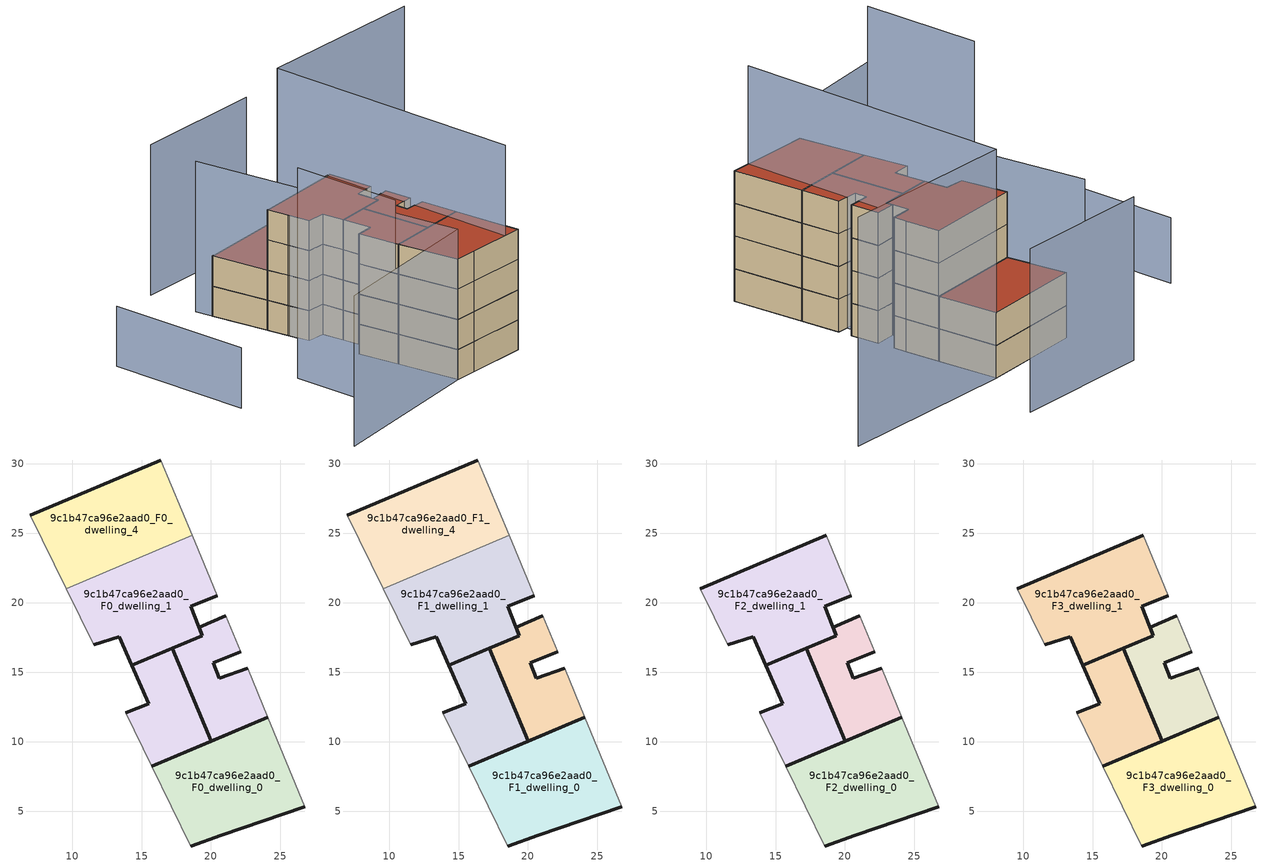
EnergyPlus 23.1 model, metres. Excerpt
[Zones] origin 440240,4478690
9c1b47ca96e2aad0_F0_dwelling_0
 floor ground (EU_floor_Construction): 26.76,5.32 24.09,11.76 15.75,8.24 18.56,2.49 20.75,3.25 z0
 wall outside (EU_wall_Construction): 26.76,5.32 20.75,3.25 18.56,2.49 / 15.75,8.24 24.09,11.76 z0:3
 wall adiabatic (EU_wall_Construction): 18.56,2.49 15.75,8.24 / 24.09,11.76 26.76,5.32 z0:3
9c1b47ca96e2aad0_F0_dwelling_1
 floor ground (EU_floor_Construction): 19.38,17.63 18.54,19.76 20.43,20.52 19.95,21.75 18.66,24.84 9.58,21.02 10.59,18.97 11.57,16.97 13.38,17.54 14.29,15.49 z0; 20.01,10.04 17.2,16.71 14.29,15.49 15.51,12.74 13.87,12.08 15.75,8.24 z0
 wall outside (EU_wall_Construction): 13.87,12.08 15.51,12.74 14.29,15.49 17.2,16.71 20.01,10.04 15.75,8.24 z0:3
 wall adiabatic (EU_wall_Construction): 15.75,8.24 13.87,12.08 z0:3
9c1b47ca96e2aad0_F0_dwelling_2
 floor ground (EU_floor_Construction): 19.38,17.63 18.54,19.76 20.43,20.52 19.95,21.75 18.66,24.84 9.58,21.02 10.59,18.97 11.57,16.97 13.38,17.54 14.29,15.49 z0; 24.09,11.76 22.63,15.28 20.58,14.58 20.15,15.67 22.14,16.48 21.06,19.05 19.15,18.24 19.38,17.63 17.2,16.71 20.01,10.04 z0
 wall outside (EU_wall_Construction): 24.09,11.76 20.01,10.04 17.2,16.71 19.39,17.63 19.15,18.24 21.06,19.05 / 22.14,16.48 20.15,15.67 20.58,14.58 22.63,15.28 z0:3
 wall adiabatic (EU_wall_Construction): 22.63,15.28 24.09,11.76 / 21.06,19.05 22.14,16.48 z0:3
9c1b47ca96e2aad0_F0_dwelling_3
 floor ground (EU_floor_Construction): 19.38,17.63 18.54,19.76 20.43,20.52 19.95,21.75 18.66,24.84 9.58,21.02 10.59,18.97 11.57,16.97 13.38,17.54 14.29,15.49 z0; 20.01,10.04 17.2,16.71 14.29,15.49 15.51,12.74 13.87,12.08 15.75,8.24 z0; 24.09,11.76 22.63,15.28 20.58,14.58 20.15,15.67 22.14,16.48 21.06,19.05 19.15,18.24 19.38,17.63 17.2,16.71 20.01,10.04 z0
 wall outside (EU_wall_Construction): 19.38,17.63 14.29,15.49 13.38,17.54 11.57,16.97 / 20.43,20.52 18.54,19.76 19.39,17.63 z0:3; 19.38,17.63,3 19.39,17.63,0 19.38,17.63,0
 wall adiabatic (EU_wall_Construction): 11.57,16.97 10.59,18.97 9.58,21.02 / 18.66,24.84 19.95,21.75 20.43,20.52 z0:3
 wall to 9c1b47ca96e2aad0_F0_dwelling_4 (EU_wall_Construction): 9.58,21.02 18.66,24.84 z0:3
9c1b47ca96e2aad0_F0_dwelling_4
 floor ground (EU_floor_Construction): 18.66,24.84 16.39,30.28 6.98,26.31 9.58,21.02 z0
 wall outside (EU_wall_Construction): 6.98,26.31 16.39,30.28 z0:3
 wall adiabatic (EU_wall_Construction): 9.58,21.02 6.98,26.31 / 16.39,30.28 18.66,24.84 z0:3
9c1b47ca96e2aad0_F1_dwelling_0
 floor to 9c1b47ca96e2aad0_F0_dwelling_0 (EU_floor_Construction): 26.76,5.32 24.09,11.76 15.75,8.24 18.56,2.49 20.75,3.25 z3
 wall outside (EU_wall_Construction): 26.76,5.32 20.75,3.25 18.56,2.49 / 15.75,8.24 24.09,11.76 z3:6
 wall adiabatic (EU_wall_Construction): 18.56,2.49 15.75,8.24 / 24.09,11.76 26.76,5.32 z3:6
9c1b47ca96e2aad0_F1_dwelling_1
 floor outside (EU_floor_Construction): 20.01,10.04 17.2,16.71 14.29,15.49 15.51,12.74 13.87,12.08 15.75,8.24 z3
 floor to 9c1b47ca96e2aad0_F0_dwelling_1 (EU_floor_Construction): 19.38,17.63 18.54,19.76 20.43,20.52 19.95,21.75 18.66,24.84 9.58,21.02 10.59,18.97 11.57,16.97 13.38,17.54 14.29,15.49 z3
 wall outside (EU_wall_Construction): 13.87,12.08 15.51,12.74 14.29,15.49 17.2,16.71 20.01,10.04 15.75,8.24 z3:6
 wall adiabatic (EU_wall_Construction): 15.75,8.24 13.87,12.08 z3:6
9c1b47ca96e2aad0_F1_dwelling_2
 floor to 9c1b47ca96e2aad0_F0_dwelling_2 (EU_floor_Construction): 24.09,11.76 22.63,15.28 20.58,14.58 20.15,15.67 22.14,16.48 21.06,19.05 19.15,18.24 19.38,17.63 17.2,16.71 20.01,10.04 z3; 19.38,17.63 18.54,19.76 20.43,20.52 19.95,21.75 18.66,24.84 9.58,21.02 10.59,18.97 11.57,16.97 13.38,17.54 14.29,15.49 z3
 wall outside (EU_wall_Construction): 24.09,11.76 20.01,10.04 17.2,16.71 19.39,17.63 19.15,18.24 21.06,19.05 / 22.14,16.48 20.15,15.67 20.58,14.58 22.63,15.28 z3:6
 wall adiabatic (EU_wall_Construction): 22.63,15.28 24.09,11.76 / 21.06,19.05 22.14,16.48 z3:6
9c1b47ca96e2aad0_F1_dwelling_3
 floor to 9c1b47ca96e2aad0_F0_dwelling_3 (EU_floor_Construction): 19.38,17.63 18.54,19.76 20.43,20.52 19.95,21.75 18.66,24.84 9.58,21.02 10.59,18.97 11.57,16.97 13.38,17.54 14.29,15.49 z3; 20.01,10.04 17.2,16.71 14.29,15.49 15.51,12.74 13.87,12.08 15.75,8.24 z3; 24.09,11.76 22.63,15.28 20.58,14.58 20.15,15.67 22.14,16.48 21.06,19.05 19.15,18.24 19.38,17.63 17.2,16.71 20.01,10.04 z3
 wall outside (EU_wall_Construction): 19.38,17.63 14.29,15.49 13.38,17.54 11.57,16.97 / 20.43,20.52 18.54,19.76 19.39,17.63 z3:6; 19.38,17.63,6 19.39,17.63,3 19.38,17.63,3
 wall adiabatic (EU_wall_Construction): 11.57,16.97 10.59,18.97 9.58,21.02 / 18.66,24.84 19.95,21.75 20.43,20.52 z3:6
 wall to 9c1b47ca96e2aad0_F1_dwelling_4 (EU_wall_Construction): 9.58,21.02 18.66,24.84 z3:6
9c1b47ca96e2aad0_F1_dwelling_4
 floor to 9c1b47ca96e2aad0_F0_dwelling_4 (EU_floor_Construction): 18.66,24.84 16.39,30.28 6.98,26.31 9.58,21.02 z3
 wall outside (EU_wall_Construction): 6.98,26.31 16.39,30.28 z3:6
 wall adiabatic (EU_wall_Construction): 9.58,21.02 6.98,26.31 / 16.39,30.28 18.66,24.84 z3:6
 roof outside (EU_roof_Construction): 16.39,30.28 18.66,24.84 9.58,21.02 6.98,26.31 z6
9c1b47ca96e2aad0_F2_dwelling_0
 floor to 9c1b47ca96e2aad0_F1_dwelling_0 (EU_floor_Construction): 26.76,5.32 24.09,11.76 15.75,8.24 18.56,2.49 20.75,3.25 z6
 wall outside (EU_wall_Construction): 26.76,5.32 20.75,3.25 18.56,2.49 / 15.75,8.24 24.09,11.76 z6:9
 wall adiabatic (EU_wall_Construction): 18.56,2.49 15.75,8.24 / 24.09,11.76 26.76,5.32 z6:9
9c1b47ca96e2aad0_F2_dwelling_1
 floor outside (EU_floor_Construction): 20.01,10.04 17.2,16.71 14.29,15.49 15.51,12.74 13.87,12.08 15.75,8.24 z6
 floor to 9c1b47ca96e2aad0_F1_dwelling_1 (EU_floor_Construction): 19.38,17.63 18.54,19.76 20.43,20.52 19.95,21.75 18.66,24.84 9.58,21.02 10.59,18.97 11.57,16.97 13.38,17.54 14.29,15.49 z6
 wall outside (EU_wall_Construction): 13.87,12.08 15.51,12.74 14.29,15.49 17.2,16.71 20.01,10.04 15.75,8.24 z6:9
 wall adiabatic (EU_wall_Construction): 15.75,8.24 13.87,12.08 z6:9
9c1b47ca96e2aad0_F2_dwelling_2
 floor to 9c1b47ca96e2aad0_F1_dwelling_2 (EU_floor_Construction): 24.09,11.76 22.63,15.28 20.58,14.58 20.15,15.67 22.14,16.48 21.06,19.05 19.15,18.24 19.38,17.63 17.2,16.71 20.01,10.04 z6; 19.38,17.63 18.54,19.76 20.43,20.52 19.95,21.75 18.66,24.84 9.58,21.02 10.59,18.97 11.57,16.97 13.38,17.54 14.29,15.49 z6
 wall outside (EU_wall_Construction): 24.09,11.76 20.01,10.04 17.2,16.71 19.39,17.63 19.15,18.24 21.06,19.05 / 22.14,16.48 20.15,15.67 20.58,14.58 22.63,15.28 z6:9
 wall adiabatic (EU_wall_Construction): 22.63,15.28 24.09,11.76 / 21.06,19.05 22.14,16.48 z6:9
9c1b47ca96e2aad0_F2_dwelling_3
 floor to 9c1b47ca96e2aad0_F1_dwelling_3 (EU_floor_Construction): 19.38,17.63 18.54,19.76 20.43,20.52 19.95,21.75 18.66,24.84 9.58,21.02 10.59,18.97 11.57,16.97 13.38,17.54 14.29,15.49 z6; 20.01,10.04 17.2,16.71 14.29,15.49 15.51,12.74 13.87,12.08 15.75,8.24 z6; 24.09,11.76 22.63,15.28 20.58,14.58 20.15,15.67 22.14,16.48 21.06,19.05 19.15,18.24 19.38,17.63 17.2,16.71 20.01,10.04 z6
 wall outside (EU_wall_Construction): 19.38,17.63 14.29,15.49 13.38,17.54 11.57,16.97 / 9.58,21.02 18.66,24.84 / 20.43,20.52 18.54,19.76 19.39,17.63 z6:9; 19.38,17.63,9 19.39,17.63,6 19.38,17.63,6
 wall adiabatic (EU_wall_Construction): 11.57,16.97 10.59,18.97 9.58,21.02 / 18.66,24.84 19.95,21.75 20.43,20.52 z6:9
9c1b47ca96e2aad0_F3_dwelling_0
 floor to 9c1b47ca96e2aad0_F2_dwelling_0 (EU_floor_Construction): 26.76,5.32 24.09,11.76 15.75,8.24 18.56,2.49 20.75,3.25 z9
 wall outside (EU_wall_Construction): 26.76,5.32 20.75,3.25 18.56,2.49 / 15.75,8.24 24.09,11.76 z9:12
 wall adiabatic (EU_wall_Construction): 18.56,2.49 15.75,8.24 / 24.09,11.76 26.76,5.32 z9:12
 roof outside (EU_roof_Construction): 24.09,11.76 26.76,5.32 20.75,3.25 18.56,2.49 15.75,8.24 z12
9c1b47ca96e2aad0_F3_dwelling_1
 floor outside (EU_floor_Construction): 20.01,10.04 17.2,16.71 14.29,15.49 15.51,12.74 13.87,12.08 15.75,8.24 z9
 floor to 9c1b47ca96e2aad0_F2_dwelling_1 (EU_floor_Construction): 19.38,17.63 18.54,19.76 20.43,20.52 19.95,21.75 18.66,24.84 9.58,21.02 10.59,18.97 11.57,16.97 13.38,17.54 14.29,15.49 z9
 wall outside (EU_wall_Construction): 13.87,12.08 15.51,12.74 14.29,15.49 17.2,16.71 20.01,10.04 15.75,8.24 z9:12
 wall adiabatic (EU_wall_Construction): 15.75,8.24 13.87,12.08 z9:12
 roof outside (EU_roof_Construction): 18.66,24.84 19.95,21.75 20.43,20.52 18.54,19.76 19.38,17.63 14.29,15.49 13.38,17.54 11.57,16.97 10.59,18.97 9.58,21.02 z12; 17.2,16.71 20.01,10.04 15.75,8.24 13.87,12.08 15.51,12.74 14.29,15.49 z12
9c1b47ca96e2aad0_F3_dwelling_2
 floor to 9c1b47ca96e2aad0_F2_dwelling_2 (EU_floor_Construction): 24.09,11.76 22.63,15.28 20.58,14.58 20.15,15.67 22.14,16.48 21.06,19.05 19.15,18.24 19.38,17.63 17.2,16.71 20.01,10.04 z9; 19.38,17.63 18.54,19.76 20.43,20.52 19.95,21.75 18.66,24.84 9.58,21.02 10.59,18.97 11.57,16.97 13.38,17.54 14.29,15.49 z9
 wall outside (EU_wall_Construction): 24.09,11.76 20.01,10.04 17.2,16.71 19.39,17.63 19.15,18.24 21.06,19.05 / 22.14,16.48 20.15,15.67 20.58,14.58 22.63,15.28 z9:12
 wall adiabatic (EU_wall_Construction): 22.63,15.28 24.09,11.76 / 21.06,19.05 22.14,16.48 z9:12
 roof outside (EU_roof_Construction): 18.66,24.84 19.95,21.75 20.43,20.52 18.54,19.76 19.38,17.63 14.29,15.49 13.38,17.54 11.57,16.97 10.59,18.97 9.58,21.02 z12; 21.06,19.05 22.14,16.48 20.15,15.67 20.58,14.58 22.63,15.28 24.09,11.76 20.01,10.04 17.2,16.71 19.38,17.63 19.15,18.24 z12
9c1b47ca96e2aad0_F3_dwelling_3
 floor to 9c1b47ca96e2aad0_F2_dwelling_3 (EU_floor_Construction): 19.38,17.63 18.54,19.76 20.43,20.52 19.95,21.75 18.66,24.84 9.58,21.02 10.59,18.97 11.57,16.97 13.38,17.54 14.29,15.49 z9; 20.01,10.04 17.2,16.71 14.29,15.49 15.51,12.74 13.87,12.08 15.75,8.24 z9; 24.09,11.76 22.63,15.28 20.58,14.58 20.15,15.67 22.14,16.48 21.06,19.05 19.15,18.24 19.38,17.63 17.2,16.71 20.01,10.04 z9
 wall outside (EU_wall_Construction): 19.38,17.63 14.29,15.49 13.38,17.54 11.57,16.97 / 9.58,21.02 18.66,24.84 / 20.43,20.52 18.54,19.76 19.39,17.63 z9:12; 19.38,17.63,12 19.39,17.63,9 19.38,17.63,9
 wall adiabatic (EU_wall_Construction): 11.57,16.97 10.59,18.97 9.58,21.02 / 18.66,24.84 19.95,21.75 20.43,20.52 z9:12
 roof outside (EU_roof_Construction): 18.66,24.84 19.95,21.75 20.43,20.52 18.54,19.76 19.38,17.63 14.29,15.49 13.38,17.54 11.57,16.97 10.59,18.97 9.58,21.02 z12; 17.2,16.71 20.01,10.04 15.75,8.24 13.87,12.08 15.51,12.74 14.29,15.49 z12; 21.06,19.05 22.14,16.48 20.15,15.67 20.58,14.58 22.63,15.28 24.09,11.76 20.01,10.04 17.2,16.71 19.38,17.63 19.15,18.24 z12
shading: -6.3,21.34 -1.56,7.45 z0:6; 25.02,4.73 16.39,30.28 / 16.39,30.28 33.54,36.07 / 6.32,10.42 10.08,-0.43 z0:21; 17.62,37.71 4.66,33.22 / 6.24,27.96 18.56,2.49 / 18.56,2.49 2.75,-5.16 z0:15
[Building]
EU S2 Campaign: North Axis=0; Terrain=City; Solar Distribution=FullExterior
[Site:Location]
Madrid: Latitude=40.5; Longitude=-3.5; Time Zone=1; Elevation=609
[SizingPeriod:WeatherFileDays]
AnnualSizingPeriod: Begin Month=1; Begin Day of Month=1; End Month=12; End Day of Month=31; Day of Week for Start Day=Monday; Use Weather File Daylight Saving Period=No; Use Weather File Rain and Snow Indicators=No
[MATERIAL]
EU_InternalMass_Material: Roughness=MediumRough; Thickness=0.1; Conductivity=1; Density=1800; Specific Heat=900; Thermal Absorptance=0.9; Solar Absorptance=0.7; Visible Absorptance=0.7
[MATERIAL:NOMASS] Roughness=MediumRough; Thermal Absorptance=0.9; Solar Absorptance=0.7; Visible Absorptance=0.7
Name | Thermal Resistance
EU_wall_NoMass | 0.419739
EU_roof_NoMass | 0.352165
EU_floor_NoMass | 0.608284
[CONSTRUCTION]
EU_wall_Construction: EU_wall_NoMass
EU_roof_Construction: EU_roof_NoMass
EU_floor_Construction: EU_floor_NoMass
EU_InternalMass_Construction: EU_InternalMass_Material
[ZONE] Type=1; Multiplier=1; Ceiling Height=autocalculate; Floor Area=autocalculate; Part of Total Floor Area=Yes
Name | Volume
9c1b47ca96e2aad0_F0_dwelling_0; 9c1b47ca96e2aad0_F1_dwelling_0; 9c1b47ca96e2aad0_F2_dwelling_0; 9c1b47ca96e2aad0_F3_dwelling_0 | 177.252
9c1b47ca96e2aad0_F0_dwelling_1; 9c1b47ca96e2aad0_F1_dwelling_1; 9c1b47ca96e2aad0_F2_dwelling_1; 9c1b47ca96e2aad0_F3_dwelling_1 | 261.751
9c1b47ca96e2aad0_F0_dwelling_2; 9c1b47ca96e2aad0_F1_dwelling_2; 9c1b47ca96e2aad0_F2_dwelling_2; 9c1b47ca96e2aad0_F3_dwelling_2 | 265.847
9c1b47ca96e2aad0_F0_dwelling_3; 9c1b47ca96e2aad0_F1_dwelling_3; 9c1b47ca96e2aad0_F2_dwelling_3; 9c1b47ca96e2aad0_F3_dwelling_3 | 354.466
9c1b47ca96e2aad0_F0_dwelling_4; 9c1b47ca96e2aad0_F1_dwelling_4 | 177.25
[INTERNALMASS] Construction=EU_InternalMass_Construction
Name | Zone or ZoneList | Surface Area
9c1b47ca96e2aad0_F0_dwelling_0_EU_InternalMass | 9c1b47ca96e2aad0_F0_dwelling_0 | 59.0839
9c1b47ca96e2aad0_F0_dwelling_1_EU_InternalMass | 9c1b47ca96e2aad0_F0_dwelling_1 | 29.54
9c1b47ca96e2aad0_F0_dwelling_2_EU_InternalMass | 9c1b47ca96e2aad0_F0_dwelling_2 | 30.9061
9c1b47ca96e2aad0_F0_dwelling_3_EU_InternalMass | 9c1b47ca96e2aad0_F0_dwelling_3 | 57.7168
9c1b47ca96e2aad0_F0_dwelling_4_EU_InternalMass | 9c1b47ca96e2aad0_F0_dwelling_4 | 59.0835
9c1b47ca96e2aad0_F1_dwelling_0_EU_InternalMass | 9c1b47ca96e2aad0_F1_dwelling_0 | 59.0839
9c1b47ca96e2aad0_F1_dwelling_1_EU_InternalMass | 9c1b47ca96e2aad0_F1_dwelling_1 | 29.54
9c1b47ca96e2aad0_F1_dwelling_2_EU_InternalMass | 9c1b47ca96e2aad0_F1_dwelling_2 | 30.9061
9c1b47ca96e2aad0_F1_dwelling_3_EU_InternalMass | 9c1b47ca96e2aad0_F1_dwelling_3 | 57.7168
9c1b47ca96e2aad0_F1_dwelling_4_EU_InternalMass | 9c1b47ca96e2aad0_F1_dwelling_4 | 59.0835
9c1b47ca96e2aad0_F2_dwelling_0_EU_InternalMass | 9c1b47ca96e2aad0_F2_dwelling_0 | 59.0824
9c1b47ca96e2aad0_F2_dwelling_1_EU_InternalMass | 9c1b47ca96e2aad0_F2_dwelling_1 | 59.7127
9c1b47ca96e2aad0_F2_dwelling_2_EU_InternalMass | 9c1b47ca96e2aad0_F2_dwelling_2 | 58.4503
9c1b47ca96e2aad0_F2_dwelling_3_EU_InternalMass | 9c1b47ca96e2aad0_F2_dwelling_3 | 59.0848
9c1b47ca96e2aad0_F3_dwelling_0_EU_InternalMass | 9c1b47ca96e2aad0_F3_dwelling_0 | 59.0824
9c1b47ca96e2aad0_F3_dwelling_1_EU_InternalMass | 9c1b47ca96e2aad0_F3_dwelling_1 | 59.7127
9c1b47ca96e2aad0_F3_dwelling_2_EU_InternalMass | 9c1b47ca96e2aad0_F3_dwelling_2 | 58.4503
9c1b47ca96e2aad0_F3_dwelling_3_EU_InternalMass | 9c1b47ca96e2aad0_F3_dwelling_3 | 59.0848
[OTHEREQUIPMENT] Fuel Type=Electricity; Design Level Calculation Method=Watts/Area; Power per Zone Floor Area=1; Fraction Latent=0; Fraction Radiant=0; Fraction Lost=0; Carbon Dioxide Generation Rate=0; EndUse Subcategory=EU_Step8_InternalGains
Name | Zone or ZoneList or Space or SpaceList | Schedule
EU_Step8_InternalGain_9c1b47ca96e2aad0_F0_dwelling_0_f000 | 9c1b47ca96e2aad0_F0_dwelling_0 | EU_Step8_GainSchedule_9c1b47ca96e2aad0_F0_dwelling_0_f000
EU_Step8_InternalGain_9c1b47ca96e2aad0_F0_dwelling_1_f000 | 9c1b47ca96e2aad0_F0_dwelling_1 | EU_Step8_GainSchedule_9c1b47ca96e2aad0_F0_dwelling_1_f000
EU_Step8_InternalGain_9c1b47ca96e2aad0_F0_dwelling_2_f000 | 9c1b47ca96e2aad0_F0_dwelling_2 | EU_Step8_GainSchedule_9c1b47ca96e2aad0_F0_dwelling_2_f000
EU_Step8_InternalGain_9c1b47ca96e2aad0_F0_dwelling_3_f000 | 9c1b47ca96e2aad0_F0_dwelling_3 | EU_Step8_GainSchedule_9c1b47ca96e2aad0_F0_dwelling_3_f000
EU_Step8_InternalGain_9c1b47ca96e2aad0_F0_dwelling_4_f000 | 9c1b47ca96e2aad0_F0_dwelling_4 | EU_Step8_GainSchedule_9c1b47ca96e2aad0_F0_dwelling_4_f000
EU_Step8_InternalGain_9c1b47ca96e2aad0_F1_dwelling_0_f000 | 9c1b47ca96e2aad0_F1_dwelling_0 | EU_Step8_GainSchedule_9c1b47ca96e2aad0_F1_dwelling_0_f000
EU_Step8_InternalGain_9c1b47ca96e2aad0_F1_dwelling_1_f000 | 9c1b47ca96e2aad0_F1_dwelling_1 | EU_Step8_GainSchedule_9c1b47ca96e2aad0_F1_dwelling_1_f000
EU_Step8_InternalGain_9c1b47ca96e2aad0_F1_dwelling_2_f000 | 9c1b47ca96e2aad0_F1_dwelling_2 | EU_Step8_GainSchedule_9c1b47ca96e2aad0_F1_dwelling_2_f000
EU_Step8_InternalGain_9c1b47ca96e2aad0_F1_dwelling_3_f000 | 9c1b47ca96e2aad0_F1_dwelling_3 | EU_Step8_GainSchedule_9c1b47ca96e2aad0_F1_dwelling_3_f000
EU_Step8_InternalGain_9c1b47ca96e2aad0_F1_dwelling_4_f000 | 9c1b47ca96e2aad0_F1_dwelling_4 | EU_Step8_GainSchedule_9c1b47ca96e2aad0_F1_dwelling_4_f000
EU_Step8_InternalGain_9c1b47ca96e2aad0_F2_dwelling_0_f000 | 9c1b47ca96e2aad0_F2_dwelling_0 | EU_Step8_GainSchedule_9c1b47ca96e2aad0_F2_dwelling_0_f000
EU_Step8_InternalGain_9c1b47ca96e2aad0_F2_dwelling_1_f000 | 9c1b47ca96e2aad0_F2_dwelling_1 | EU_Step8_GainSchedule_9c1b47ca96e2aad0_F2_dwelling_1_f000
EU_Step8_InternalGain_9c1b47ca96e2aad0_F2_dwelling_2_f000 | 9c1b47ca96e2aad0_F2_dwelling_2 | EU_Step8_GainSchedule_9c1b47ca96e2aad0_F2_dwelling_2_f000
EU_Step8_InternalGain_9c1b47ca96e2aad0_F2_dwelling_3_f000 | 9c1b47ca96e2aad0_F2_dwelling_3 | EU_Step8_GainSchedule_9c1b47ca96e2aad0_F2_dwelling_3_f000
EU_Step8_InternalGain_9c1b47ca96e2aad0_F3_dwelling_0_f000 | 9c1b47ca96e2aad0_F3_dwelling_0 | EU_Step8_GainSchedule_9c1b47ca96e2aad0_F3_dwelling_0_f000
EU_Step8_InternalGain_9c1b47ca96e2aad0_F3_dwelling_1_f000 | 9c1b47ca96e2aad0_F3_dwelling_1 | EU_Step8_GainSchedule_9c1b47ca96e2aad0_F3_dwelling_1_f000
EU_Step8_InternalGain_9c1b47ca96e2aad0_F3_dwelling_2_f000 | 9c1b47ca96e2aad0_F3_dwelling_2 | EU_Step8_GainSchedule_9c1b47ca96e2aad0_F3_dwelling_2_f000
EU_Step8_InternalGain_9c1b47ca96e2aad0_F3_dwelling_3_f000 | 9c1b47ca96e2aad0_F3_dwelling_3 | EU_Step8_GainSchedule_9c1b47ca96e2aad0_F3_dwelling_3_f000
[ZONEVENTILATION:DESIGNFLOWRATE] Schedule=EU_AlwaysOn; Design Flow Rate Calculation Method=AirChanges/Hour; Air Changes per Hour=0.703302; Ventilation Type=Natural; Fan Pressure Rise=0; Fan Total Efficiency=1; Constant Term Coefficient=1; Temperature Term Coefficient=0; Velocity Term Coefficient=0; Velocity Squared Term Coefficient=0; Minimum Indoor Temperature=-100; Maximum Indoor Temperature=100; Delta Temperature=-100; Minimum Outdoor Temperature=-100; Maximum Outdoor Temperature=100; Maximum Wind Speed=40
Name | Zone or ZoneList or Space or SpaceList
EU_ConstantAir_9c1b47ca96e2aad0_F0_dwelling_0 | 9c1b47ca96e2aad0_F0_dwelling_0
EU_ConstantAir_9c1b47ca96e2aad0_F0_dwelling_1 | 9c1b47ca96e2aad0_F0_dwelling_1
EU_ConstantAir_9c1b47ca96e2aad0_F0_dwelling_2 | 9c1b47ca96e2aad0_F0_dwelling_2
EU_ConstantAir_9c1b47ca96e2aad0_F0_dwelling_3 | 9c1b47ca96e2aad0_F0_dwelling_3
EU_ConstantAir_9c1b47ca96e2aad0_F0_dwelling_4 | 9c1b47ca96e2aad0_F0_dwelling_4
EU_ConstantAir_9c1b47ca96e2aad0_F1_dwelling_0 | 9c1b47ca96e2aad0_F1_dwelling_0
EU_ConstantAir_9c1b47ca96e2aad0_F1_dwelling_1 | 9c1b47ca96e2aad0_F1_dwelling_1
EU_ConstantAir_9c1b47ca96e2aad0_F1_dwelling_2 | 9c1b47ca96e2aad0_F1_dwelling_2
EU_ConstantAir_9c1b47ca96e2aad0_F1_dwelling_3 | 9c1b47ca96e2aad0_F1_dwelling_3
EU_ConstantAir_9c1b47ca96e2aad0_F1_dwelling_4 | 9c1b47ca96e2aad0_F1_dwelling_4
EU_ConstantAir_9c1b47ca96e2aad0_F2_dwelling_0 | 9c1b47ca96e2aad0_F2_dwelling_0
EU_ConstantAir_9c1b47ca96e2aad0_F2_dwelling_1 | 9c1b47ca96e2aad0_F2_dwelling_1
EU_ConstantAir_9c1b47ca96e2aad0_F2_dwelling_2 | 9c1b47ca96e2aad0_F2_dwelling_2
EU_ConstantAir_9c1b47ca96e2aad0_F2_dwelling_3 | 9c1b47ca96e2aad0_F2_dwelling_3
EU_ConstantAir_9c1b47ca96e2aad0_F3_dwelling_0 | 9c1b47ca96e2aad0_F3_dwelling_0
EU_ConstantAir_9c1b47ca96e2aad0_F3_dwelling_1 | 9c1b47ca96e2aad0_F3_dwelling_1
EU_ConstantAir_9c1b47ca96e2aad0_F3_dwelling_2 | 9c1b47ca96e2aad0_F3_dwelling_2
EU_ConstantAir_9c1b47ca96e2aad0_F3_dwelling_3 | 9c1b47ca96e2aad0_F3_dwelling_3
[HVACTEMPLATE:THERMOSTAT] Constant Heating Setpoint=20; Constant Cooling Setpoint=50
EU_HeatOnly_9c1b47ca96e2aad0_F0_dwelling_0; EU_HeatOnly_9c1b47ca96e2aad0_F0_dwelling_1; EU_HeatOnly_9c1b47ca96e2aad0_F0_dwelling_2; EU_HeatOnly_9c1b47ca96e2aad0_F0_dwelling_3; EU_HeatOnly_9c1b47ca96e2aad0_F0_dwelling_4; EU_HeatOnly_9c1b47ca96e2aad0_F1_dwelling_0; EU_HeatOnly_9c1b47ca96e2aad0_F1_dwelling_1; EU_HeatOnly_9c1b47ca96e2aad0_F1_dwelling_2; EU_HeatOnly_9c1b47ca96e2aad0_F1_dwelling_3; EU_HeatOnly_9c1b47ca96e2aad0_F1_dwelling_4; EU_HeatOnly_9c1b47ca96e2aad0_F2_dwelling_0; EU_HeatOnly_9c1b47ca96e2aad0_F2_dwelling_1; EU_HeatOnly_9c1b47ca96e2aad0_F2_dwelling_2; EU_HeatOnly_9c1b47ca96e2aad0_F2_dwelling_3; EU_HeatOnly_9c1b47ca96e2aad0_F3_dwelling_0; EU_HeatOnly_9c1b47ca96e2aad0_F3_dwelling_1; EU_HeatOnly_9c1b47ca96e2aad0_F3_dwelling_2; EU_HeatOnly_9c1b47ca96e2aad0_F3_dwelling_3
[HVACTEMPLATE:ZONE:IDEALLOADSAIRSYSTEM] System Availability Schedule=EU_AlwaysOn; Maximum Heating Supply Air Temperature=50; Minimum Cooling Supply Air Temperature=13; Maximum Heating Supply Air Humidity Ratio=0.0156; Minimum Cooling Supply Air Humidity Ratio=0.0077; Heating Limit=NoLimit; Cooling Limit=NoLimit; Heating Availability Schedule=EU_AlwaysOn; Cooling Availability Schedule=EU_CoolingOff; Dehumidification Control Type=ConstantSensibleHeatRatio; Cooling Sensible Heat Ratio=0.7; Dehumidification Setpoint=60; Humidification Control Type=None; Humidification Setpoint=30; Outdoor Air Method=None; Outdoor Air Flow Rate per Person=0.00944; Outdoor Air Flow Rate per Zone Floor Area=0; Outdoor Air Flow Rate per Zone=0; Demand Controlled Ventilation Type=None; Outdoor Air Economizer Type=NoEconomizer; Heat Recovery Type=None; Sensible Heat Recovery Effectiveness=0.7; Latent Heat Recovery Effectiveness=0.65
Name | Template Thermostat
9c1b47ca96e2aad0_F0_dwelling_0 | EU_HeatOnly_9c1b47ca96e2aad0_F0_dwelling_0
9c1b47ca96e2aad0_F0_dwelling_1 | EU_HeatOnly_9c1b47ca96e2aad0_F0_dwelling_1
9c1b47ca96e2aad0_F0_dwelling_2 | EU_HeatOnly_9c1b47ca96e2aad0_F0_dwelling_2
9c1b47ca96e2aad0_F0_dwelling_3 | EU_HeatOnly_9c1b47ca96e2aad0_F0_dwelling_3
9c1b47ca96e2aad0_F0_dwelling_4 | EU_HeatOnly_9c1b47ca96e2aad0_F0_dwelling_4
9c1b47ca96e2aad0_F1_dwelling_0 | EU_HeatOnly_9c1b47ca96e2aad0_F1_dwelling_0
9c1b47ca96e2aad0_F1_dwelling_1 | EU_HeatOnly_9c1b47ca96e2aad0_F1_dwelling_1
9c1b47ca96e2aad0_F1_dwelling_2 | EU_HeatOnly_9c1b47ca96e2aad0_F1_dwelling_2
9c1b47ca96e2aad0_F1_dwelling_3 | EU_HeatOnly_9c1b47ca96e2aad0_F1_dwelling_3
9c1b47ca96e2aad0_F1_dwelling_4 | EU_HeatOnly_9c1b47ca96e2aad0_F1_dwelling_4
9c1b47ca96e2aad0_F2_dwelling_0 | EU_HeatOnly_9c1b47ca96e2aad0_F2_dwelling_0
9c1b47ca96e2aad0_F2_dwelling_1 | EU_HeatOnly_9c1b47ca96e2aad0_F2_dwelling_1
9c1b47ca96e2aad0_F2_dwelling_2 | EU_HeatOnly_9c1b47ca96e2aad0_F2_dwelling_2
9c1b47ca96e2aad0_F2_dwelling_3 | EU_HeatOnly_9c1b47ca96e2aad0_F2_dwelling_3
9c1b47ca96e2aad0_F3_dwelling_0 | EU_HeatOnly_9c1b47ca96e2aad0_F3_dwelling_0
9c1b47ca96e2aad0_F3_dwelling_1 | EU_HeatOnly_9c1b47ca96e2aad0_F3_dwelling_1
9c1b47ca96e2aad0_F3_dwelling_2 | EU_HeatOnly_9c1b47ca96e2aad0_F3_dwelling_2
9c1b47ca96e2aad0_F3_dwelling_3 | EU_HeatOnly_9c1b47ca96e2aad0_F3_dwelling_3
[SIZING:ZONE] Zone Cooling Design Supply Air Temperature Input Method=SupplyAirTemperature; Zone Cooling Design Supply Air Temperature=13; Zone Heating Design Supply Air Temperature Input Method=SupplyAirTemperature; Zone Heating Design Supply Air Temperature=50; Zone Cooling Design Supply Air Humidity Ratio=0.008; Zone Heating Design Supply Air Humidity Ratio=0.008; Cooling Design Air Flow Method=DesignDay; Cooling Design Air Flow Rate=0; Cooling Minimum Air Flow per Zone Floor Area=0.000762; Cooling Minimum Air Flow=0; Cooling Minimum Air Flow Fraction=0.2; Heating Design Air Flow Method=DesignDay; Heating Design Air Flow Rate=0; Heating Maximum Air Flow per Zone Floor Area=0.002032; Heating Maximum Air Flow=0.141576; Heating Maximum Air Flow Fraction=0.3; Account for Dedicated Outdoor Air System=No; Dedicated Outdoor Air System Control Strategy=NeutralSupplyAir; Dedicated Outdoor Air Low Setpoint Temperature for Design=autosize; Dedicated Outdoor Air High Setpoint Temperature for Design=autosize; Zone Load Sizing Method=Sensible Load Only No Latent Load; Zone Latent Cooling Design Supply Air Humidity Ratio Input Method=HumidityRatioDifference; Zone Cooling Design Supply Air Humidity Ratio Difference=0.005; Zone Latent Heating Design Supply Air Humidity Ratio Input Method=HumidityRatioDifference; Zone Humidification Design Supply Air Humidity Ratio Difference=0.005
9c1b47ca96e2aad0_F0_dwelling_0; 9c1b47ca96e2aad0_F0_dwelling_1; 9c1b47ca96e2aad0_F0_dwelling_2; 9c1b47ca96e2aad0_F0_dwelling_3; 9c1b47ca96e2aad0_F0_dwelling_4; 9c1b47ca96e2aad0_F1_dwelling_0; 9c1b47ca96e2aad0_F1_dwelling_1; 9c1b47ca96e2aad0_F1_dwelling_2; 9c1b47ca96e2aad0_F1_dwelling_3; 9c1b47ca96e2aad0_F1_dwelling_4; 9c1b47ca96e2aad0_F2_dwelling_0; 9c1b47ca96e2aad0_F2_dwelling_1; 9c1b47ca96e2aad0_F2_dwelling_2; 9c1b47ca96e2aad0_F2_dwelling_3; 9c1b47ca96e2aad0_F3_dwelling_0; 9c1b47ca96e2aad0_F3_dwelling_1; 9c1b47ca96e2aad0_F3_dwelling_2; 9c1b47ca96e2aad0_F3_dwelling_3
[SCHEDULE:CONSTANT]
Name | Hourly Value
EU_AlwaysOn | 1
EU_CoolingOff | 0
[SCHEDULE:FILE] Column Number=1; Rows to Skip at Top=0; Number of Hours of Data=8760; Column Separator=Comma; Interpolate to Timestep=No; Minutes per Item=60; Adjust Schedule for Daylight Savings=Yes
Name | File
EU_Step8_GainSchedule_9c1b47ca96e2aad0_F0_dwelling_0_f000 | ../../schedules/9c1b47ca96e2aad0/9c1b47ca96e2aad0_F0_dwelling_0_f000_gain.csv
EU_Step8_GainSchedule_9c1b47ca96e2aad0_F0_dwelling_1_f000 | ../../schedules/9c1b47ca96e2aad0/9c1b47ca96e2aad0_F0_dwelling_1_f000_gain.csv
EU_Step8_GainSchedule_9c1b47ca96e2aad0_F0_dwelling_2_f000 | ../../schedules/9c1b47ca96e2aad0/9c1b47ca96e2aad0_F0_dwelling_2_f000_gain.csv
EU_Step8_GainSchedule_9c1b47ca96e2aad0_F0_dwelling_3_f000 | ../../schedules/9c1b47ca96e2aad0/9c1b47ca96e2aad0_F0_dwelling_3_f000_gain.csv
EU_Step8_GainSchedule_9c1b47ca96e2aad0_F0_dwelling_4_f000 | ../../schedules/9c1b47ca96e2aad0/9c1b47ca96e2aad0_F0_dwelling_4_f000_gain.csv
EU_Step8_GainSchedule_9c1b47ca96e2aad0_F1_dwelling_0_f000 | ../../schedules/9c1b47ca96e2aad0/9c1b47ca96e2aad0_F1_dwelling_0_f000_gain.csv
EU_Step8_GainSchedule_9c1b47ca96e2aad0_F1_dwelling_1_f000 | ../../schedules/9c1b47ca96e2aad0/9c1b47ca96e2aad0_F1_dwelling_1_f000_gain.csv
EU_Step8_GainSchedule_9c1b47ca96e2aad0_F1_dwelling_2_f000 | ../../schedules/9c1b47ca96e2aad0/9c1b47ca96e2aad0_F1_dwelling_2_f000_gain.csv
EU_Step8_GainSchedule_9c1b47ca96e2aad0_F1_dwelling_3_f000 | ../../schedules/9c1b47ca96e2aad0/9c1b47ca96e2aad0_F1_dwelling_3_f000_gain.csv
EU_Step8_GainSchedule_9c1b47ca96e2aad0_F1_dwelling_4_f000 | ../../schedules/9c1b47ca96e2aad0/9c1b47ca96e2aad0_F1_dwelling_4_f000_gain.csv
EU_Step8_GainSchedule_9c1b47ca96e2aad0_F2_dwelling_0_f000 | ../../schedules/9c1b47ca96e2aad0/9c1b47ca96e2aad0_F2_dwelling_0_f000_gain.csv
EU_Step8_GainSchedule_9c1b47ca96e2aad0_F2_dwelling_1_f000 | ../../schedules/9c1b47ca96e2aad0/9c1b47ca96e2aad0_F2_dwelling_1_f000_gain.csv
EU_Step8_GainSchedule_9c1b47ca96e2aad0_F2_dwelling_2_f000 | ../../schedules/9c1b47ca96e2aad0/9c1b47ca96e2aad0_F2_dwelling_2_f000_gain.csv
EU_Step8_GainSchedule_9c1b47ca96e2aad0_F2_dwelling_3_f000 | ../../schedules/9c1b47ca96e2aad0/9c1b47ca96e2aad0_F2_dwelling_3_f000_gain.csv
EU_Step8_GainSchedule_9c1b47ca96e2aad0_F3_dwelling_0_f000 | ../../schedules/9c1b47ca96e2aad0/9c1b47ca96e2aad0_F3_dwelling_0_f000_gain.csv
EU_Step8_GainSchedule_9c1b47ca96e2aad0_F3_dwelling_1_f000 | ../../schedules/9c1b47ca96e2aad0/9c1b47ca96e2aad0_F3_dwelling_1_f000_gain.csv
EU_Step8_GainSchedule_9c1b47ca96e2aad0_F3_dwelling_2_f000 | ../../schedules/9c1b47ca96e2aad0/9c1b47ca96e2aad0_F3_dwelling_2_f000_gain.csv
EU_Step8_GainSchedule_9c1b47ca96e2aad0_F3_dwelling_3_f000 | ../../schedules/9c1b47ca96e2aad0/9c1b47ca96e2aad0_F3_dwelling_3_f000_gain.csv
